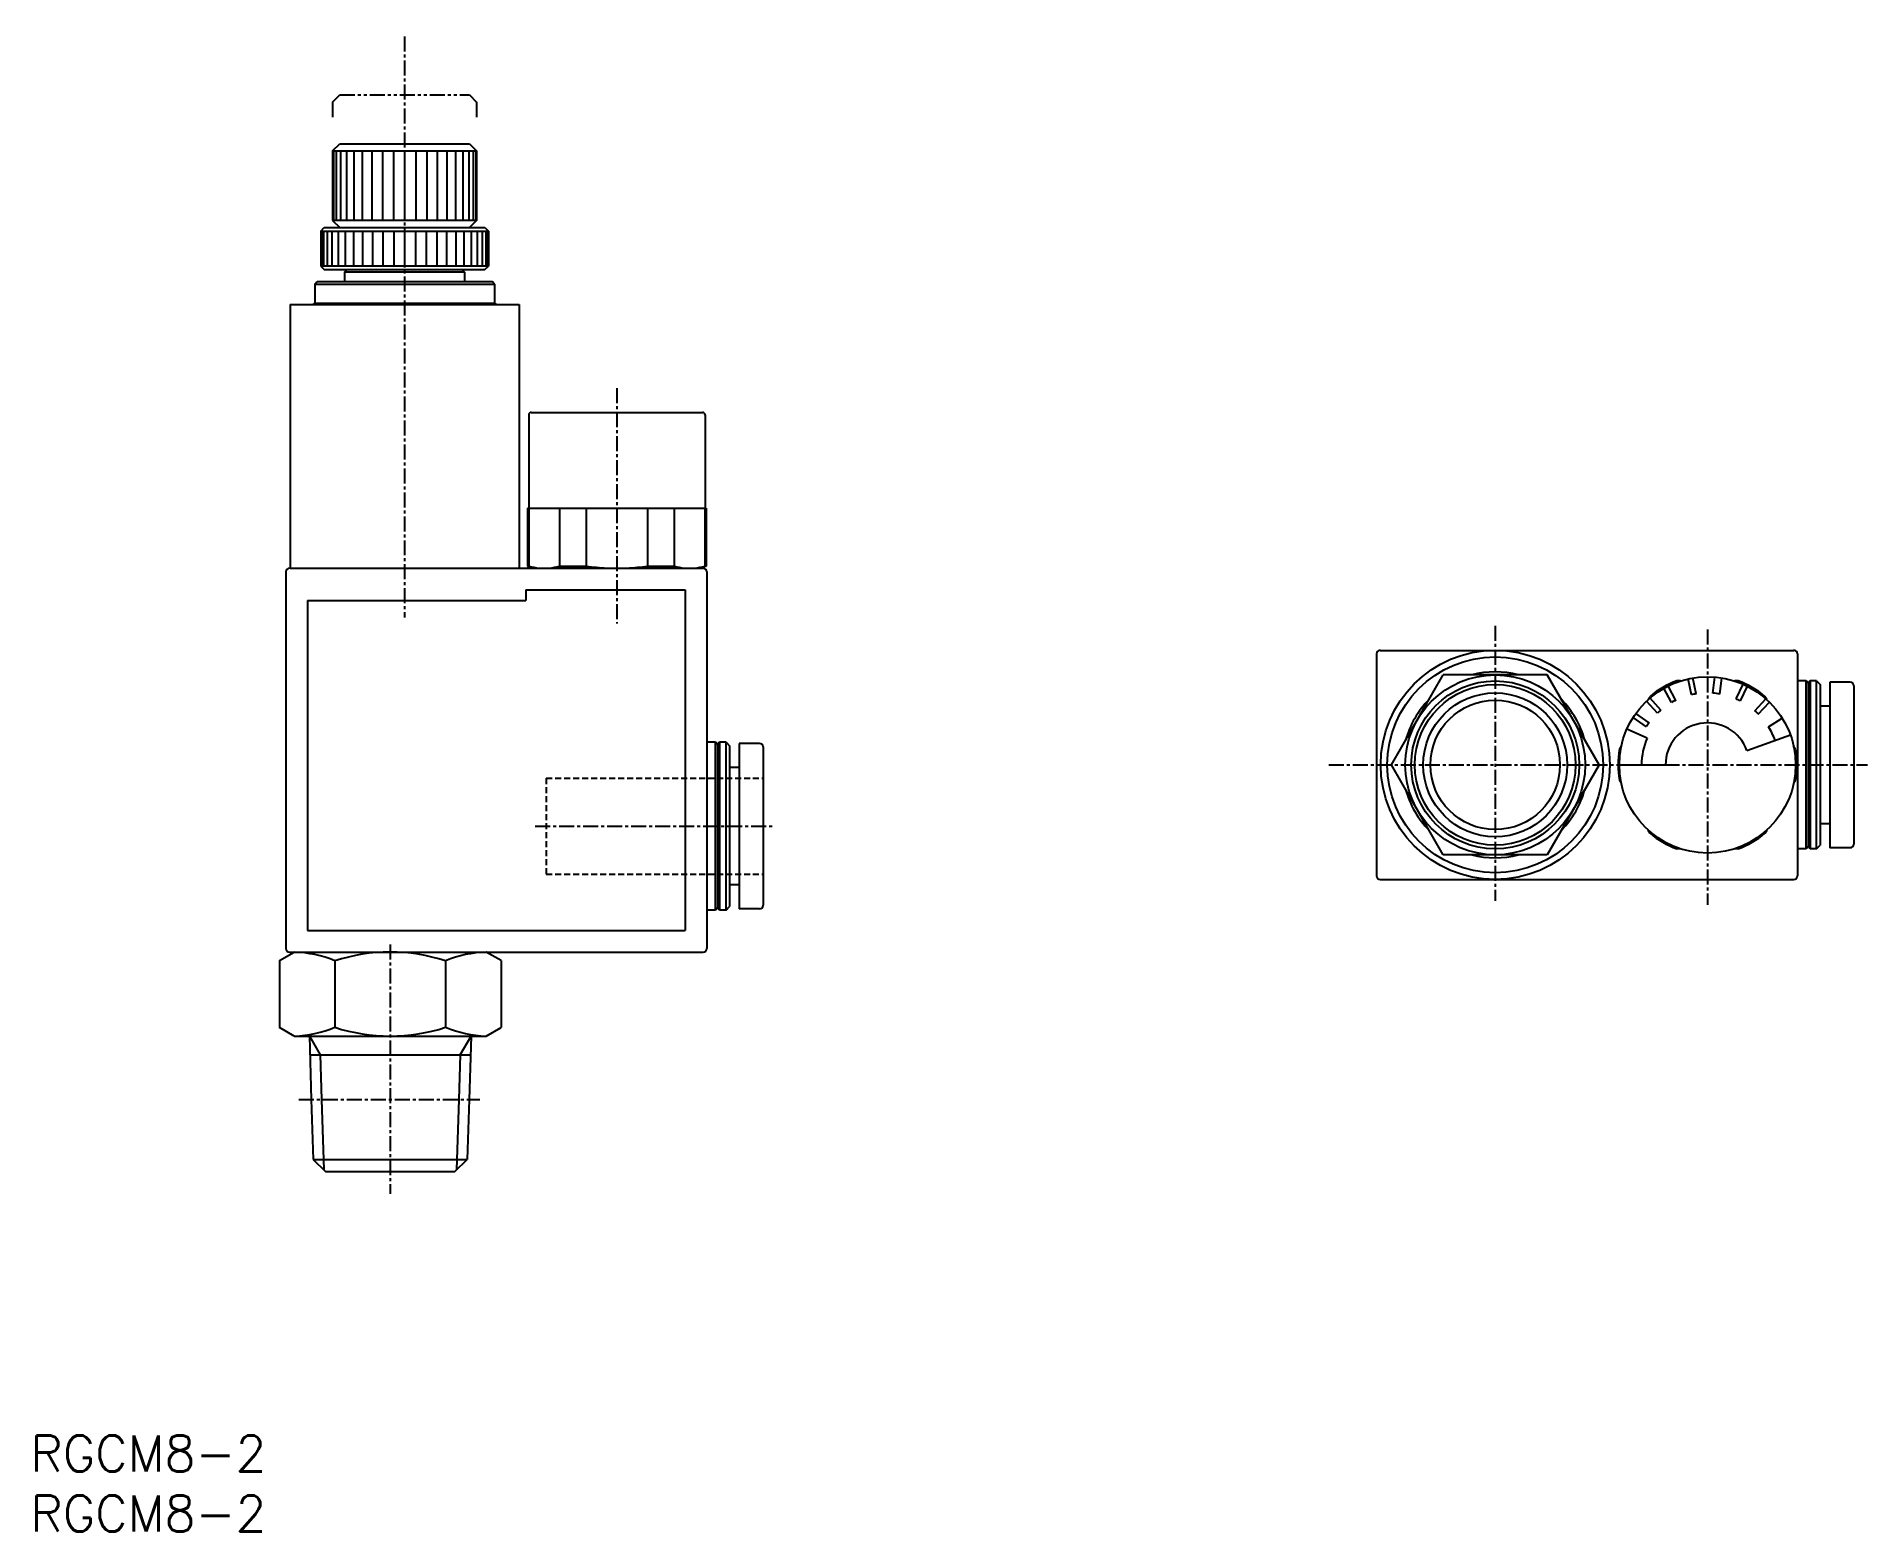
# Model space of a CAD drawing. Extents: x 1 to 153, y 0 to 125.
import ezdxf

# ---------------------------------------------------------------- set-up
doc = ezdxf.new("R2010")
doc.units = 0
for name, pattern in [('CENTER', [2, 1.25, -0.25, 0.25, -0.25]), ('DASHED', [0.75, 0.5, -0.25]), ('PHANTOM', [2.5, 1.25, -0.25, 0.25, -0.25, 0.25, -0.25])]:
    doc.linetypes.add(name, pattern=pattern)
doc.layers.get('0').update_dxf_attribs({"linetype": 'CONTINUOUS'})
doc.layers.add('CENTER', color=1, linetype='CENTER')
doc.styles.get("Standard").update_dxf_attribs({"font": 'txt.shx'})

# ---------------------------------------------------------------- blocks, each defined once
blk = doc.blocks.new('*U17')
at = {"color": 7, "linetype": 'CONTINUOUS'}
blk.add_text('RGCM8-2', height=3, dxfattribs=at).set_placement((0, 0))
blk = doc.blocks.new('*U18')
at = {"color": 7, "linetype": 'CONTINUOUS'}
blk.add_text('RGCM8-2', height=3, dxfattribs=at).set_placement((0, 5))

msp = doc.modelspace()

# ---------------------------------------------------------------- linework, layer by layer
at = {"color": 3, "linetype": 'PHANTOM'}
for p, q in [((25.2, 119.17), (25.8, 119.77)), ((25.2, 119.17), (25.2, 117.74)), ((25.8, 119.77), (36.6, 119.77)), ((36.6, 119.77), (37.2, 119.17)), ((37.2, 119.17), (37.2, 117.74))]:
    msp.add_line(p, q, dxfattribs=at)
at = {"color": 7, "linetype": 'CONTINUOUS'}
for p, q in [((25.2, 115.1), (25.8, 115.7)), ((25.2, 115.1), (25.2, 109.3)), ((25.2, 115.1), (37.2, 115.1)), ((25.27, 115.1), (25.27, 109.3)), ((25.49, 115.1), (25.49, 109.3)), ((25.8, 115.7), (36.6, 115.7)), ((25.85, 115.1), (25.85, 109.3)), ((26.35, 115.1), (26.35, 109.3)), ((26.96, 115.1), (26.96, 109.3)), ((27.67, 115.1), (27.67, 109.3)), ((28.48, 115.1), (28.48, 109.3)), ((29.35, 115.1), (29.35, 109.3)), ((30.26, 115.1), (30.26, 109.3)), ((31.2, 115.1), (31.2, 109.3)), ((32.14, 115.1), (32.14, 109.3)), ((33.05, 115.1), (33.05, 109.3)), ((33.92, 115.1), (33.92, 109.3)), ((34.73, 115.1), (34.73, 109.3)), ((35.44, 115.1), (35.44, 109.3)), ((36.05, 115.1), (36.05, 109.3)), ((36.55, 115.1), (36.55, 109.3)), ((36.6, 115.7), (37.2, 115.1)), ((36.91, 115.1), (36.91, 109.3)), ((37.13, 115.1), (37.13, 109.3)), ((37.2, 115.1), (37.2, 109.3)), ((24.2, 108.4), (24.5, 108.7)), ((24.2, 108.4), (24.2, 105.5)), ((24.2, 108.4), (38.2, 108.4)), ((24.26, 108.4), (24.26, 105.5)), ((24.44, 108.4), (24.44, 105.5)), ((24.5, 108.7), (37.9, 108.7)), ((24.73, 108.4), (24.73, 105.5)), ((25.14, 108.4), (25.14, 105.5)), ((25.2, 109.3), (25.8, 108.7)), ((37.2, 109.3), (25.2, 109.3)), ((25.65, 108.4), (25.65, 105.5)), ((26.25, 108.4), (26.25, 105.5)), ((26.94, 108.4), (26.94, 105.5)), ((27.7, 108.4), (27.7, 105.5)), ((28.52, 108.4), (28.52, 105.5)), ((29.39, 108.4), (29.39, 105.5)), ((30.29, 108.4), (30.29, 105.5)), ((31.2, 108.4), (31.2, 105.5)), ((32.11, 108.4), (32.11, 105.5)), ((33.01, 108.4), (33.01, 105.5)), ((33.88, 108.4), (33.88, 105.5)), ((34.7, 108.4), (34.7, 105.5)), ((35.46, 108.4), (35.46, 105.5)), ((36.15, 108.4), (36.15, 105.5)), ((37.2, 109.3), (36.6, 108.7)), ((36.75, 108.4), (36.75, 105.5)), ((37.26, 108.4), (37.26, 105.5)), ((37.67, 108.4), (37.67, 105.5)), ((37.9, 108.7), (38.2, 108.4)), ((37.96, 108.4), (37.96, 105.5)), ((38.14, 108.4), (38.14, 105.5)), ((38.2, 108.4), (38.2, 105.5)), ((24.2, 105.5), (24.5, 105.2)), ((38.2, 105.5), (24.2, 105.5)), ((37.9, 105.2), (38.2, 105.5)), ((23.7, 104), (23.9, 104.2)), ((23.7, 104), (38.7, 104)), ((23.7, 104), (23.7, 102.4)), ((23.9, 104.2), (38.5, 104.2)), ((24.5, 105.2), (37.9, 105.2)), ((26.2, 105), (26.4, 105.2)), ((36.2, 105), (26.2, 105)), ((26.2, 105), (26.2, 104.2)), ((36, 105.2), (36.2, 105)), ((36.2, 105), (36.2, 104.2)), ((38.7, 104), (38.5, 104.2)), ((38.7, 104), (38.7, 102.4)), ((21.65, 102.3), (40.75, 102.3)), ((21.65, 102.3), (21.65, 80.3)), ((23.53, 102.3), (23.7, 102.4)), ((23.7, 102.4), (38.7, 102.4)), ((38.7, 102.4), (38.87, 102.3)), ((40.75, 102.3), (40.75, 80.3)), ((41.75, 93.3), (56.05, 93.3)), ((41.55, 93.1), (41.55, 85.3)), ((56.25, 93.1), (56.25, 85.3)), ((41.45, 85.3), (56.35, 85.3)), ((41.45, 85.3), (41.45, 80.49)), ((41.56, 85.3), (41.56, 80.49)), ((44.11, 85.3), (44.11, 80.49)), ((46.35, 85.3), (46.35, 80.49)), ((51.45, 85.3), (51.45, 80.49)), ((53.69, 85.3), (53.69, 80.49)), ((56.24, 85.3), (56.24, 80.49)), ((56.35, 85.3), (56.35, 80.49)), ((21.3, 80), (21.3, 48.6)), ((21.65, 80.3), (56.1, 80.3)), ((41.45, 80.49), (41.56, 80.49)), ((41.45, 80.49), (41.9, 80.3)), ((41.56, 80.49), (41.9, 80.3)), ((44.11, 80.49), (46.35, 80.49)), ((51.45, 80.49), (53.69, 80.49)), ((55.9, 80.3), (56.24, 80.49)), ((56.35, 80.49), (55.9, 80.3)), ((56.24, 80.49), (56.35, 80.49)), ((56.4, 80), (56.4, 48.6)), ((41.3, 78.5), (41.3, 77.6)), ((41.3, 78.5), (54.6, 78.5)), ((54.6, 78.5), (54.6, 50.1)), ((23.1, 77.6), (23.1, 50.1)), ((23.1, 77.6), (41.3, 77.6)), ((112.54, 73.45), (147.04, 73.45)), ((112.24, 73.16), (112.24, 54.66)), ((147.34, 73.16), (147.34, 54.66)), ((113.48, 63.91), (117.81, 71.41)), ((126.47, 71.41), (117.81, 71.41)), ((130.8, 63.91), (126.47, 71.41)), ((136.85, 69.11), (136.21, 70.3)), ((137.2, 69.29), (136.57, 70.49)), ((137.6, 70.91), (137.29, 70.91)), ((138.5, 69.75), (138.24, 71.08)), ((138.89, 69.83), (138.63, 71.16)), ((140.28, 69.89), (140.45, 71.23)), ((140.88, 69.81), (141.04, 71.16)), ((142.39, 70.91), (142.08, 70.91)), ((142.23, 69.41), (142.81, 70.63)), ((142.59, 69.24), (143.17, 70.46)), ((148.06, 70.91), (147.34, 70.91)), ((148.24, 70.71), (148.06, 70.91)), ((148.06, 56.91), (148.06, 70.91)), ((148.41, 70.91), (148.24, 70.71)), ((148.24, 70.71), (148.24, 57.11)), ((148.41, 70.91), (148.41, 56.91)), ((148.94, 70.91), (148.41, 70.91)), ((148.94, 70.91), (149.24, 70.61)), ((148.94, 56.91), (148.94, 70.91)), ((149.24, 70.61), (149.24, 57.21)), ((151.74, 70.81), (150.04, 70.81)), ((150.04, 70.81), (150.04, 57)), ((152.04, 70.5), (152.04, 57.31)), ((135.66, 68.21), (134.75, 69.21)), ((134.9, 69.35), (135.05, 69.61)), ((135.96, 68.48), (135.05, 69.48)), ((143.79, 68.42), (144.71, 69.41)), ((144.08, 68.15), (145, 69.13)), ((144.78, 69.35), (144.63, 69.61)), ((150.04, 68.81), (149.24, 68.81)), ((134.76, 67.09), (133.64, 67.85)), ((134.98, 67.42), (133.86, 68.18)), ((144.93, 67.08), (146.08, 67.79)), ((57.12, 65.8), (56.4, 65.8)), ((57.3, 65.6), (57.12, 65.8)), ((57.12, 51.8), (57.12, 65.8)), ((57.47, 65.8), (57.3, 65.6)), ((58, 65.8), (57.47, 65.8)), ((57.47, 65.8), (57.47, 51.8)), ((58, 65.8), (58.3, 65.5)), ((58, 51.8), (58, 65.8)), ((59.1, 65.7), (59.1, 51.9)), ((60.8, 65.7), (59.1, 65.7)), ((134.81, 66.14), (133.12, 66.89)), ((143.13, 65.1), (146.75, 66.42)), ((57.3, 65.6), (57.3, 52)), ((58.3, 65.5), (58.3, 52.1)), ((61.1, 65.4), (61.1, 52.2)), ((132.5, 65.2), (132.66, 65.46)), ((147.18, 65.2), (147.02, 65.46)), ((59.1, 63.7), (58.3, 63.7)), ((117.81, 56.41), (113.48, 63.91)), ((130.8, 63.91), (126.47, 56.41)), ((132.34, 63.91), (136.34, 63.91)), ((132.66, 62.35), (132.5, 62.61)), ((147.18, 62.61), (147.02, 62.35)), ((135.05, 58.2), (134.9, 58.46)), ((144.78, 58.46), (144.63, 58.2)), ((150.04, 59), (149.24, 59)), ((137.6, 56.91), (137.29, 56.91)), ((142.39, 56.91), (142.08, 56.91)), ((148.06, 56.91), (147.34, 56.91)), ((148.24, 57.11), (148.06, 56.91)), ((148.41, 56.91), (148.24, 57.11)), ((148.94, 56.91), (148.41, 56.91)), ((148.94, 56.91), (149.24, 57.21)), ((151.74, 57), (150.04, 57)), ((126.47, 56.41), (117.81, 56.41)), ((59.1, 53.9), (58.3, 53.9)), ((112.54, 54.35), (147.04, 54.35)), ((57.3, 52), (57.12, 51.8)), ((57.47, 51.8), (57.3, 52)), ((58, 51.8), (58.3, 52.1)), ((57.12, 51.8), (56.4, 51.8)), ((58, 51.8), (57.47, 51.8)), ((60.8, 51.9), (59.1, 51.9)), ((23.1, 50.1), (54.6, 50.1)), ((20.76, 47.59), (22, 48.3)), ((20.76, 47.59), (20.76, 42.01)), ((21.6, 48.3), (56.1, 48.3)), ((25.38, 47.57), (25.38, 42.03)), ((34.62, 47.57), (34.62, 42.03)), ((39.24, 47.59), (38, 48.3)), ((39.24, 47.59), (39.24, 42.01)), ((22, 41.3), (20.76, 42.01)), ((22, 41.3), (38, 41.3)), ((23.26, 41.3), (24.16, 39.73)), ((23.26, 41.3), (23.42, 36.01)), ((35.84, 39.73), (36.74, 41.3)), ((36.74, 41.3), (36.58, 36.01)), ((38, 41.3), (39.24, 42.01)), ((23.31, 39.73), (36.69, 39.73)), ((24.16, 39.73), (24.28, 36.01)), ((35.84, 39.73), (35.72, 36.01)), ((23.42, 36.01), (23.58, 31.02)), ((24.28, 36.01), (24.46, 30.14)), ((35.72, 36.01), (35.54, 30.14)), ((36.58, 36.01), (36.42, 31.02)), ((23.58, 31.02), (24.6, 30)), ((23.58, 31.02), (36.42, 31.02)), ((35.4, 30), (36.42, 31.02)), ((24.6, 30), (35.4, 30))]:
    msp.add_line(p, q, dxfattribs=at)
at = {"color": 3, "linetype": 'DASHED'}
for p, q in [((43, 62.8), (43, 54.8)), ((43, 62.8), (61.1, 62.8)), ((43, 54.8), (61.1, 54.8))]:
    msp.add_line(p, q, dxfattribs=at)
at = {"color": 7, "linetype": 'CONTINUOUS'}
for points in [[(23.88, 102.3, -0.037677), (24.43, 102.39, -0.042263), (24.98, 102.39, -0.037545), (25.52, 102.3)], [(29.54, 102.3, -0.019581), (30.64, 102.39, -0.020338), (31.76, 102.39, -0.019605), (32.86, 102.3)], [(36.87, 102.3, -0.037677), (37.42, 102.39, -0.042263), (37.97, 102.39, -0.037545), (38.52, 102.3)], [(41.56, 80.49, 0.048135), (42.41, 80.32, 0.052363), (43.27, 80.32, 0.048155), (44.11, 80.49)], [(46.35, 80.49, 0.025087), (48.05, 80.32, 0.025643), (49.75, 80.32, 0.02509), (51.45, 80.49)], [(53.69, 80.49, 0.048135), (54.53, 80.32, 0.052364), (55.39, 80.32, 0.048155), (56.24, 80.49)]]:
    msp.add_lwpolyline(points, format="xyb", dxfattribs=at)
for centre, radius in [((122.14, 63.91), 9.55), ((122.14, 63.91), 9), ((122.14, 63.91), 7.5), ((122.14, 63.91), 7), ((122.14, 63.91), 6.7), ((139.84, 63.91), 7.35), ((122.14, 63.91), 6), ((122.14, 63.91), 5.4)]:
    msp.add_circle(centre, radius, dxfattribs=at)
for centre, radius, start, end in [((41.75, 93.1), 0.2, 90, 180), ((56.05, 93.1), 0.2, 0, 90), ((21.6, 80), 0.3, 90, 180), ((56.1, 80), 0.3, 0, 90), ((112.54, 73.16), 0.3, 90, 180), ((147.04, 73.16), 0.3, 0, 90), ((122.14, 63.91), 7.75, 75.4074, 104.5925), ((139.84, 63.91), 7.45, 110.016, 129.984), ((139.84, 63.91), 7.45, 50.016, 69.984), ((151.74, 70.5), 0.3, 0, 90), ((122.14, 63.91), 7.75, 135.4074, 164.5926), ((122.14, 63.91), 7.75, 15.4074, 44.5926), ((139.84, 63.91), 6, 116.0898, 119.9102), ((139.84, 63.91), 6, 99.0898, 102.9102), ((139.84, 63.91), 6, 80.034, 85.766), ((139.84, 63.91), 6, 62.6898, 66.5102), ((139.84, 63.91), 6, 144.0898, 147.9102), ((139.84, 63.91), 6, 130.2898, 134.1102), ((139.84, 63.91), 3.5, 20, 180), ((139.84, 63.91), 6, 44.9898, 48.8102), ((60.8, 65.4), 0.3, 0, 90), ((139.84, 63.91), 5.5, 156, 180), ((139.84, 63.91), 6, 20, 31.9), ((139.84, 63.91), 7.45, 170.016, 189.984), ((139.84, 63.91), 7.45, 0, 9.984), ((139.84, 63.91), 7.45, 350.016, 0), ((122.14, 63.91), 7.75, 195.4075, 224.5925), ((122.14, 63.91), 7.75, 315.4075, 344.5925), ((139.84, 63.91), 7.45, 230.016, 249.984), ((139.84, 63.91), 7.45, 290.016, 309.984), ((151.74, 57.31), 0.3, 270, 0), ((122.14, 63.91), 7.75, 255.4075, 284.5925), ((112.54, 54.66), 0.3, 180, 270), ((147.04, 54.66), 0.3, 270, 0), ((60.8, 52.2), 0.3, 270, 0), ((21.6, 48.6), 0.3, 180, 270), ((21.62, 38.31), 10, 67.877, 87.795), ((30, 33.3), 15, 72.0661, 107.9339), ((38.38, 38.31), 10, 92.205, 112.1229), ((56.1, 48.6), 0.3, 270, 0), ((21.62, 51.29), 10, 272.205, 292.1229), ((30, 56.3), 15, 252.0661, 287.9339), ((38.38, 51.29), 10, 247.8771, 267.795)]:
    msp.add_arc(centre, radius, start, end, dxfattribs=at)
at = {"layer": 'CENTER', "color": 1, "linetype": 'CENTER'}
for p, q in [((31.2, 124.63), (31.2, 76.19)), ((48.9, 95.31), (48.9, 75.69)), ((122.14, 75.5), (122.14, 52.57)), ((139.84, 75.19), (139.84, 52.25)), ((108.26, 63.91), (153.17, 63.91)), ((42.09, 58.8), (61.96, 58.8)), ((30, 48.94), (30, 28.15)), ((22.39, 36.01), (37.48, 36.01))]:
    msp.add_line(p, q, dxfattribs=at)

# ---------------------------------------------------------------- block references
at = {"color": 7, "linetype": 'CONTINUOUS'}
for name in ['*U18', '*U17']:
    msp.add_blockref(name, (0, 0), dxfattribs=at)

doc.saveas('drawing.dxf')
